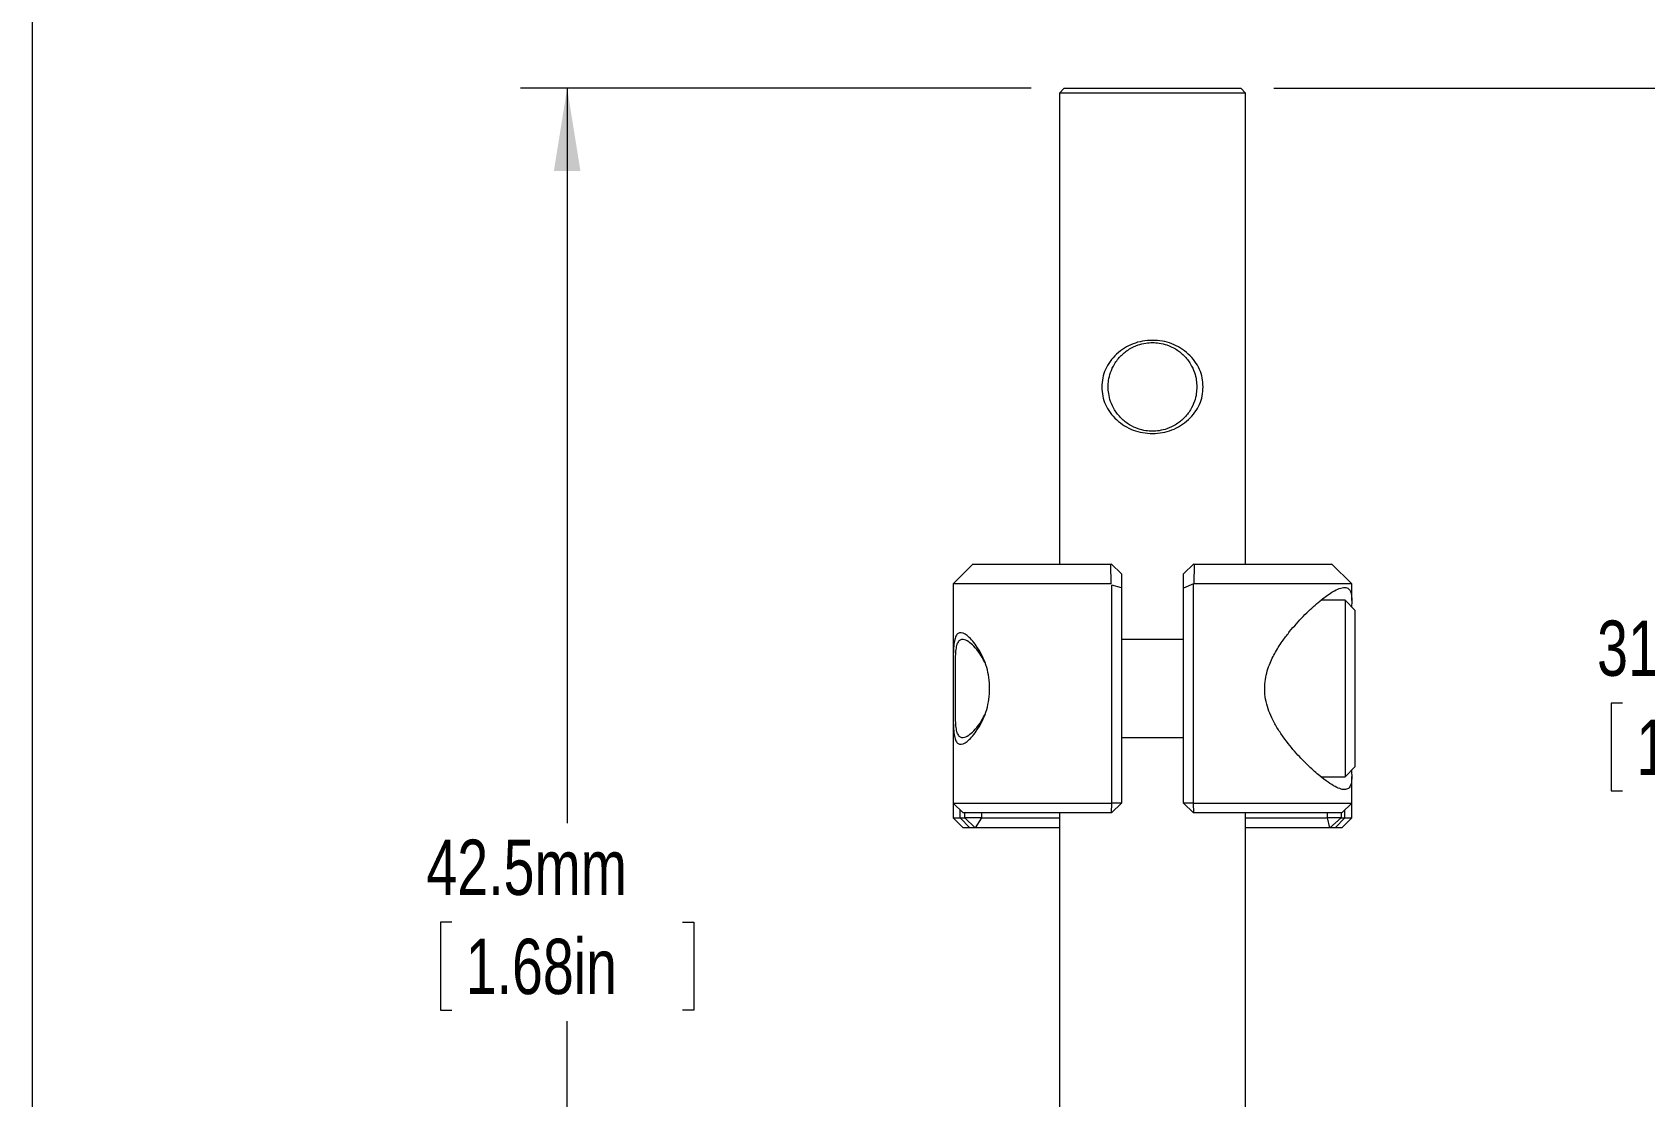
# Model space of a CAD drawing. Header units: millimetres. Extents: x 2 to 278, y 1 to 215.
# Drawn here: x 1.6 to 63.2, y 83.8 to 124.5 of the extents above; entities that cross this region are included whole.
import ezdxf

# ---------------------------------------------------------------- set-up
doc = ezdxf.new("R2010")
doc.units = ezdxf.units.MM
doc.styles.add('SLDTEXTSTYLE0', font='TXT', dxfattribs={"width": 0.75})
doc.dimstyles.new('SLDDIMSTYLE1', dxfattribs={"dimtxt": 2.116667, "dimasz": 3.175, "dimexe": 0, "dimexo": 0.0625, "dimgap": 0.529167, "dimtad": 0, "dimtih": 1, "dimtoh": 1, "dimdec": 1, "dimlfac": 0.666667, "dimrnd": 1e-09, "dimzin": 12, "dimdsep": 46, "dimtxsty": 'SLDTEXTSTYLE0', "dimsah": 1, "dimcen": 0.09, "dimadec": 0, "dimazin": 3, "dimtfac": 1, "dimtdec": 1, "dimtofl": 0, "dimtmove": 0, "dimatfit": 3, "dimfxl": 1, "dimfrac": 2, "dimtolj": 1, "dimtzin": 12, "dimarcsym": 0})

# ---------------------------------------------------------------- blocks, each defined once
blk = doc.blocks.new('_D_6')
at = {"color": 7, "linetype": 'Continuous', "lineweight": 0}
for p, q in [((39.773, 122.376), (20.255, 122.376)), ((22.033, 122.376), (22.033, 94.259)), ((17.618, 90.467), (17.188, 90.467)), ((17.188, 90.467), (17.188, 87.104)), ((26.448, 90.467), (26.877, 90.467)), ((26.877, 90.467), (26.877, 87.104)), ((17.188, 87.104), (17.618, 87.104)), ((26.877, 87.104), (26.448, 87.104)), ((22.033, 58.558), (22.033, 86.675)), ((32.355, 58.558), (20.255, 58.558))]:
    blk.add_line(p, q, dxfattribs=at)
for points in [[(22.033, 122.376), (21.525, 119.201), (22.541, 119.201)], [(22.033, 58.558), (22.541, 61.733), (21.525, 61.733)]]:
    blk.add_solid(points, dxfattribs=at)
at = {"color": 7, "linetype": 'Continuous', "lineweight": 0, "char_height": 2.1167, "attachment_point": 1, "style": 'SLDTEXTSTYLE0'}
for s, insert in [('42.5mm', (16.651, 93.625)), ('1.68in', (18.154, 89.832))]:
    blk.add_mtext(s, dxfattribs=dict(at, insert=insert))
blk = doc.blocks.new('_D_7')
at = {"color": 7, "linetype": 'Continuous', "lineweight": 0}
for p, q in [((49.057, 122.376), (68.576, 122.376)), ((66.798, 122.376), (66.798, 102.641)), ((62.383, 98.849), (61.953, 98.849)), ((61.953, 98.849), (61.953, 95.486)), ((71.213, 98.849), (71.642, 98.849)), ((71.642, 98.849), (71.642, 95.486)), ((61.953, 95.486), (62.383, 95.486)), ((66.798, 75.322), (66.798, 95.057)), ((71.642, 95.486), (71.213, 95.486)), ((56.475, 75.322), (68.576, 75.322))]:
    blk.add_line(p, q, dxfattribs=at)
for points in [[(66.798, 122.376), (66.29, 119.201), (67.306, 119.201)], [(66.798, 75.322), (67.306, 78.497), (66.29, 78.497)]]:
    blk.add_solid(points, dxfattribs=at)
at = {"color": 7, "linetype": 'Continuous', "lineweight": 0, "char_height": 2.1167, "attachment_point": 1, "style": 'SLDTEXTSTYLE0'}
for s, insert in [('31.4mm', (61.416, 102.007)), ('1.24in', (62.919, 98.214))]:
    blk.add_mtext(s, dxfattribs=dict(at, insert=insert))

msp = doc.modelspace()

# ---------------------------------------------------------------- linework, layer by layer
at = {"color": 7, "linetype": 'Continuous', "lineweight": 0}
for p, q in [((1.579, 214.645), (1.579, 0.903)), ((41.043, 122.376), (40.853, 122.185)), ((40.853, 122.185), (40.853, 104.169)), ((47.977, 122.185), (40.853, 122.185)), ((41.043, 122.376), (47.787, 122.376)), ((47.977, 122.185), (47.787, 122.376)), ((47.977, 104.169), (47.977, 122.185)), ((37.562, 104.173), (36.795, 103.407)), ((37.557, 104.169), (42.828, 104.169)), ((42.829, 103.407), (42.826, 104.169)), ((43.225, 103.788), (42.836, 104.176)), ((43.225, 103.788), (43.225, 103.252)), ((45.994, 104.176), (45.606, 103.788)), ((45.606, 103.239), (45.606, 103.788)), ((46.005, 104.169), (46.001, 103.407)), ((46.005, 104.169), (51.273, 104.169)), ((52.035, 103.407), (51.264, 104.177)), ((36.795, 103.407), (36.795, 100.357)), ((42.829, 103.407), (36.795, 103.407)), ((42.866, 95.025), (42.866, 103.356)), ((43.225, 103.252), (42.866, 103.356)), ((43.225, 103.252), (43.225, 95.025)), ((45.982, 103.407), (45.606, 103.239)), ((45.606, 95.025), (45.606, 103.239)), ((45.976, 103.407), (45.976, 95.025)), ((52.035, 103.407), (45.991, 103.407)), ((52.035, 102.77), (52.035, 103.407)), ((51.779, 102.781), (50.854, 102.781)), ((52.154, 102.406), (51.779, 102.781)), ((51.779, 102.781), (51.779, 96.031)), ((52.154, 102.406), (52.154, 96.406)), ((45.606, 101.281), (43.225, 101.281)), ((36.795, 100.357), (36.795, 98.453)), ((36.795, 98.453), (36.795, 95.025)), ((43.225, 97.531), (45.606, 97.531)), ((51.779, 96.031), (52.154, 96.406)), ((52.035, 96.183), (52.035, 96.288)), ((50.854, 96.031), (51.779, 96.031)), ((52.035, 95.025), (52.035, 96.041)), ((36.795, 95.025), (37.176, 94.644)), ((36.795, 95.025), (36.795, 94.453)), ((36.795, 95.025), (42.866, 95.025)), ((42.844, 94.644), (42.866, 95.025)), ((42.844, 94.644), (43.225, 95.025)), ((43.225, 95.025), (42.866, 95.025)), ((45.976, 95.025), (45.606, 95.025)), ((45.606, 95.025), (45.987, 94.644)), ((45.976, 95.025), (52.035, 95.025)), ((45.976, 95.025), (45.987, 94.644)), ((51.654, 94.644), (52.035, 95.025)), ((52.035, 94.453), (52.035, 95.025)), ((36.795, 94.453), (37.176, 94.072)), ((36.795, 94.453), (37.063, 94.453)), ((37.063, 94.453), (37.063, 94.757)), ((37.063, 94.453), (37.239, 94.453)), ((37.063, 94.453), (37.429, 94.072)), ((42.844, 94.644), (37.176, 94.644)), ((37.239, 94.453), (37.239, 94.644)), ((37.88, 94.453), (37.239, 94.453)), ((37.239, 94.453), (37.631, 94.072)), ((37.88, 94.453), (37.631, 94.072)), ((37.88, 94.644), (37.88, 94.453)), ((37.88, 94.453), (40.853, 94.453)), ((40.853, 94.644), (40.853, 81.418)), ((51.654, 94.644), (45.987, 94.644)), ((47.977, 81.418), (47.977, 94.644)), ((47.977, 94.453), (51.109, 94.453)), ((51.109, 94.453), (51.109, 94.644)), ((51.199, 94.072), (51.109, 94.453)), ((51.635, 94.453), (51.109, 94.453)), ((51.199, 94.072), (51.635, 94.453)), ((51.401, 94.072), (51.767, 94.453)), ((51.635, 94.644), (51.635, 94.453)), ((51.635, 94.453), (51.767, 94.453)), ((51.654, 94.072), (52.035, 94.453)), ((51.767, 94.453), (51.767, 94.757)), ((51.767, 94.453), (52.035, 94.453)), ((37.429, 94.072), (37.176, 94.072)), ((37.631, 94.072), (37.429, 94.072)), ((40.853, 94.072), (37.631, 94.072)), ((51.199, 94.072), (47.977, 94.072)), ((51.401, 94.072), (51.199, 94.072)), ((51.654, 94.072), (51.401, 94.072))]:
    msp.add_line(p, q, dxfattribs=at)
for points, knots in [([(46.35, 110.946), (46.343, 110.83), (46.331, 110.598), (46.221, 110.266), (46.042, 109.958), (45.794, 109.685), (45.498, 109.455), (45.164, 109.287), (44.8, 109.187), (44.419, 109.155), (44.036, 109.186), (43.672, 109.285), (43.337, 109.452), (43.039, 109.681), (42.79, 109.952), (42.609, 110.26), (42.503, 110.593), (42.47, 110.94), (42.501, 111.288), (42.606, 111.622), (42.787, 111.931), (43.035, 112.204), (43.331, 112.435), (43.666, 112.603), (44.03, 112.704), (44.412, 112.736), (44.795, 112.706), (45.159, 112.606), (45.495, 112.438), (45.793, 112.207), (46.042, 111.935), (46.222, 111.626), (46.331, 111.293), (46.344, 111.062), (46.35, 110.946)], [0, 0, 0, 0, 0.029056, 0.057971, 0.088343, 0.121559, 0.154454, 0.186088, 0.217488, 0.249704, 0.281884, 0.31329, 0.344973, 0.377953, 0.41118, 0.441564, 0.470509, 0.499633, 0.528704, 0.55765, 0.588086, 0.621412, 0.654361, 0.686045, 0.717496, 0.749767, 0.781956, 0.813393, 0.845139, 0.878227, 0.911569, 0.942003, 0.970937, 1, 1, 1, 1]), ([(46.111, 110.946), (46.107, 111.031), (46.098, 111.219), (46.022, 111.518), (45.87, 111.845), (45.626, 112.156), (45.316, 112.399), (44.988, 112.553), (44.688, 112.627), (44.413, 112.648), (44.139, 112.626), (43.839, 112.552), (43.512, 112.398), (43.202, 112.153), (42.959, 111.843), (42.807, 111.515), (42.733, 111.215), (42.713, 110.941), (42.735, 110.668), (42.809, 110.369), (42.963, 110.043), (43.206, 109.733), (43.516, 109.491), (43.843, 109.338), (44.143, 109.264), (44.418, 109.244), (44.692, 109.265), (44.991, 109.339), (45.318, 109.493), (45.627, 109.737), (45.87, 110.046), (46.022, 110.373), (46.098, 110.672), (46.107, 110.861), (46.111, 110.946)], [0, 0, 0, 0, 0.023411, 0.051939, 0.085757, 0.124963, 0.164162, 0.198023, 0.226647, 0.250207, 0.273704, 0.302297, 0.33616, 0.375392, 0.414532, 0.448338, 0.476913, 0.50043, 0.523831, 0.552334, 0.586109, 0.625256, 0.664328, 0.698106, 0.726691, 0.750259, 0.773737, 0.802285, 0.836075, 0.875207, 0.914302, 0.948054, 0.976563, 1, 1, 1, 1]), ([(52.022, 96.274), (52.028, 96.192), (52.044, 95.981), (52.018, 95.758), (51.94, 95.593), (51.811, 95.528), (51.631, 95.547), (51.405, 95.643), (51.13, 95.814), (50.795, 96.07), (50.407, 96.414), (50.037, 96.79), (49.723, 97.148), (49.471, 97.468), (49.228, 97.818), (49.022, 98.178), (48.861, 98.541), (48.752, 98.901), (48.697, 99.283), (48.709, 99.653), (48.776, 100), (48.903, 100.386), (49.115, 100.815), (49.387, 101.231), (49.659, 101.586), (49.918, 101.889), (50.181, 102.17), (50.442, 102.426), (50.694, 102.653), (50.938, 102.853), (51.168, 103.022), (51.402, 103.166), (51.624, 103.264), (51.814, 103.285), (51.948, 103.212), (52.02, 103.043), (52.042, 102.817), (52.029, 102.623), (52.023, 102.537)], [0, 0, 0, 0, 0.0225572, 0.0581828, 0.0899048, 0.122628, 0.1532006, 0.1845269, 0.2179473, 0.2520538, 0.2920963, 0.332932, 0.3572003, 0.3814651, 0.4065647, 0.4316425, 0.4519373, 0.4726239, 0.4929652, 0.5140841, 0.5319105, 0.5501467, 0.5805295, 0.6117079, 0.636167, 0.6606306, 0.6857838, 0.7109357, 0.7356496, 0.760359, 0.7860195, 0.8116722, 0.8446013, 0.8784237, 0.9113846, 0.9454651, 0.9760358, 1, 1, 1, 1]), ([(36.799, 99.406), (36.799, 99.554), (36.798, 99.843), (36.795, 100.257), (36.795, 100.634), (36.807, 100.961), (36.837, 101.232), (36.893, 101.424), (36.98, 101.529), (37.136, 101.555), (37.404, 101.408), (37.71, 101.011), (37.939, 100.592), (38.081, 100.224), (38.17, 99.825), (38.198, 99.407), (38.17, 98.989), (38.082, 98.589), (37.939, 98.22), (37.71, 97.801), (37.404, 97.404), (37.136, 97.257), (36.98, 97.283), (36.893, 97.388), (36.837, 97.58), (36.807, 97.851), (36.795, 98.178), (36.795, 98.555), (36.798, 98.969), (36.799, 99.258), (36.799, 99.406)], [0, 0, 0, 0, 0.031797, 0.062268, 0.092788, 0.124725, 0.156323, 0.186887, 0.217744, 0.250184, 0.312192, 0.3752, 0.409002, 0.440054, 0.469815, 0.499931, 0.530013, 0.559779, 0.590891, 0.624813, 0.68774, 0.749745, 0.782121, 0.812959, 0.843547, 0.875205, 0.907207, 0.937749, 0.968215, 1, 1, 1, 1]), ([(38, 100.409), (37.942, 100.519), (37.809, 100.767), (37.592, 101.028), (37.374, 101.22), (37.183, 101.294), (37.054, 101.271), (36.967, 101.181), (36.909, 101.015), (36.88, 100.821), (36.874, 100.61), (36.871, 100.358), (36.869, 99.948), (36.869, 99.602), (36.869, 99.406)], [0, 0, 0, 0, 0.0878731, 0.1981318, 0.2862158, 0.3955537, 0.4693608, 0.5441676, 0.6203997, 0.6984608, 0.7330027, 0.7948314, 0.8838702, 1, 1, 1, 1]), ([(36.869, 99.406), (36.869, 99.21), (36.869, 98.865), (36.871, 98.454), (36.874, 98.202), (36.88, 97.991), (36.909, 97.797), (36.967, 97.632), (37.054, 97.541), (37.183, 97.519), (37.374, 97.593), (37.592, 97.784), (37.809, 98.045), (37.942, 98.293), (38.001, 98.404)], [0, 0, 0, 0, 0.11606, 0.20508, 0.26694, 0.301565, 0.37954, 0.455742, 0.530577, 0.604469, 0.713779, 0.801778, 0.911905, 1, 1, 1, 1])]:
    msp.add_open_spline(points, degree=3, knots=knots, dxfattribs=at)

# ---------------------------------------------------------------- dimensions: what is measured, and where the dimension line sits
for base, p1, p2, picture, middle in [((22.033, 58.558), (41.043, 122.376), (33.625, 58.558), '_D_6', (22.033, 90.467)), ((66.798, 75.322), (47.787, 122.376), (55.205, 75.322), '_D_7', (66.798, 98.849))]:
    dim = msp.add_linear_dim(base=base, p1=p1, p2=p2, angle=90, dimstyle='SLDDIMSTYLE1', dxfattribs=at)
    dim.commit()
    dim.dimension.update_dxf_attribs({"geometry": picture, "text_midpoint": middle, "dimtype": 160})

doc.saveas('drawing.dxf')
